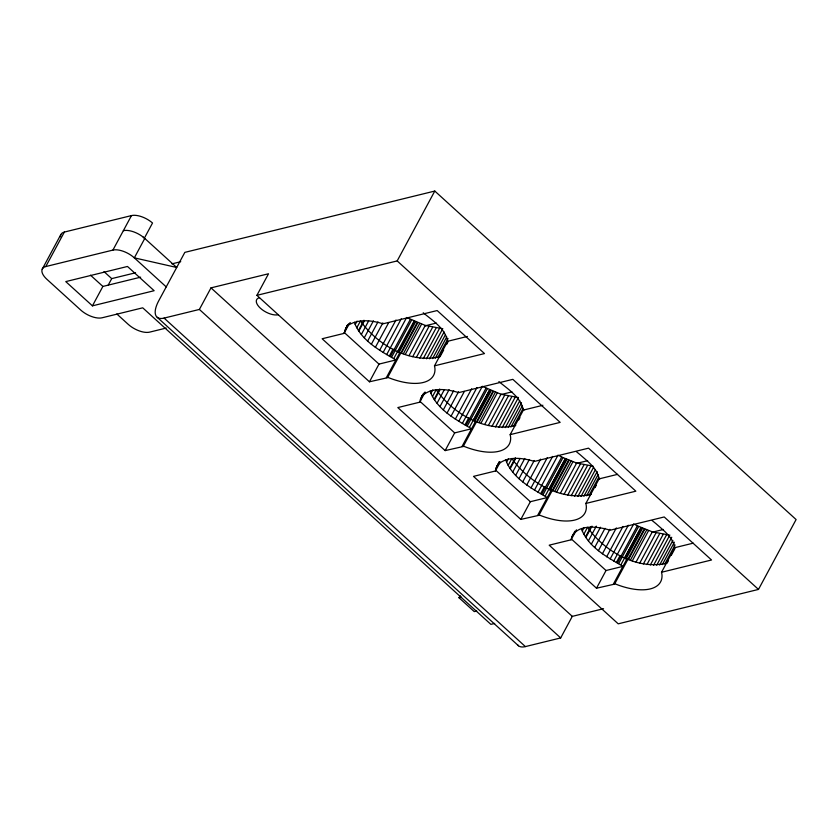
<?xml version="1.0" encoding="UTF-8"?>
<svg xmlns="http://www.w3.org/2000/svg" width="838" height="838" viewBox="0 0 838 838"><rect width="100%" height="100%" fill="white"/><g stroke="black" fill="none" stroke-linecap="round" stroke-linejoin="round"><path stroke-width="1.26" d="M423.221 312.773C432.806 320.724 444.988 328.266 447.712 341.276L434.482 365.839L434.922 368.154A50.531 23.956 28.3 0 1 388.298 377.55L369.453 381.793L322.138 338.762L344.051 333.388L347.361 325.175M498.903 381.583C508.488 389.534 520.67 397.076 523.394 410.075L510.164 434.65L510.604 436.965A50.531 23.956 28.3 0 1 463.98 446.35L445.135 450.603L397.809 407.572L419.733 402.198L422.446 395.096M576.565 451.818L580.263 454.814C587.773 461.623 597.201 468.18 599.086 478.886L585.856 503.449L586.286 505.764A50.531 23.956 28.3 0 1 539.672 515.161L520.827 519.403L473.501 476.382L495.426 470.998L495.918 468.442L499.333 461.665M571.097 539.808C574.994 523.268 597.798 526.295 610.116 530.224L664.209 516.962L711.535 559.994L661.528 572.26L661.968 574.575A50.531 23.956 28.3 0 1 615.343 583.96L596.499 588.213L549.183 545.182L571.097 539.808L576.46 529.857M42.214 269.176L60.786 234.671M494.671 623.43L490.879 624.362L142.722 307.818L102.11 317.78A16.687 7.909 28.3 0 1 80.699 310.029L46.897 279.295A16.687 7.909 28.3 0 1 45.776 266.557L64.358 232.063L131.482 215.586A16.687 7.909 28.3 0 1 151.343 222.028L152.526 223.002L144.398 238.097L176.703 267.469L158.791 300.674A27.822 11.386 -47.7 0 0 164.091 318.094L525.395 646.59L560.685 637.938L572.291 616.37L603.559 608.702M45.776 266.557L112.91 250.091L131.482 215.586M92.431 305.849L154.14 290.713L127.481 266.463L65.762 281.599L92.431 305.849L102.875 286.439L140.658 277.169M108.228 285.098L111.716 278.625L135.557 272.779M144.775 238.442L134.331 257.853L166.217 286.879M164.091 318.094L199.381 309.442L210.987 287.874L268.516 273.764L256.91 295.332L618.214 623.828L758.484 589.418L796.1 519.55L434.796 191.054L184.831 252.374L176.703 267.469L134.331 257.853A16.687 7.909 28.3 0 0 112.91 250.091M344.554 330.832L347.561 325.249M346.691 326.998L348.273 324.254M344.051 333.388L349.415 323.437M345.56 328.527L350.274 322.525M369.453 381.793L378.986 364.101L395.882 359.952C380.557 350.86 362.948 341.799 355.228 324.557L357.082 321.111M356.799 327.784L360.497 320.902C377.351 345.078 410.086 363.901 440.055 356.716L443.669 350.001M358.465 330.476L363.975 320.242M358.842 331.094L364.362 320.86M256.91 295.332L397.181 260.922L434.796 191.054M361.356 334.435L368.678 320.849M364.3 337.777L373.423 320.839M367.641 341.087L377.969 321.897M371.339 344.303L382.872 322.892M375.34 347.414L388.685 322.64M379.614 350.368L395.976 320.001M383.102 352.547L401.266 318.817M386.685 354.6L406.65 317.508L425.285 325.427L441.71 328.527M389.356 355.993L393.064 349.111M390.351 356.506L410.316 319.425M391.65 357.124L411.615 320.032M393.954 358.203L414.045 321.174M398.479 351.688L414.747 321.478M399.307 352.033L415.575 321.834M386.36 377.645L399.579 353.081L400.962 352.735M387.732 377.31L417.23 322.536M401.528 352.976L417.795 322.777M403.403 353.688L419.67 323.478M405.288 354.401L421.545 324.191M409.017 355.637L425.285 325.427M412.715 356.674L428.972 326.474M416.329 357.522L432.597 327.312M419.859 358.161L436.127 327.951M423.274 358.591L439.531 328.381M426.542 358.811L442.799 328.601M429.643 358.811L444.098 331.963M432.565 358.601L445.219 335.106M435.289 358.182L446.738 336.928M437.792 357.554L448.026 338.531M446.675 344.408L447.88 342.166M420.226 399.642L423.232 394.049M421.242 397.327L423.955 393.064M423.756 394.426L424.96 392.194M419.733 402.198L425.096 392.247M445.135 450.603L454.657 432.9L471.553 428.763C456.186 419.775 438.662 410.526 430.9 393.357L432.754 389.921M432.471 396.594L436.179 389.712C453.023 413.888 485.757 432.712 515.726 425.515M434.147 399.286L439.657 389.052M434.524 399.894L440.034 389.66M437.038 403.246L444.36 389.649M439.981 406.587L449.105 389.639M443.312 409.887L453.651 390.707M447.01 413.113L458.554 391.692M451.022 416.224L464.367 391.44M455.296 419.178L471.647 388.811M458.774 421.357L476.937 387.627M462.367 423.41L482.332 386.318L500.967 394.237L517.392 397.338M465.038 424.793L468.735 417.921M466.033 425.316L485.998 388.224M467.321 425.924L487.297 388.842M469.626 427.013L489.602 389.932M473.46 420.194L489.717 389.984M474.161 420.487L490.429 390.288M474.989 420.844L491.257 390.634M462.031 446.455L475.261 421.881L476.644 421.545M463.414 446.12L492.912 391.336M477.21 421.786L493.467 391.576M479.085 422.499L495.352 392.289M480.96 423.2L497.227 393.001M484.699 424.437L500.967 394.237M488.386 425.484L504.654 395.274M492.011 426.322L508.278 396.123M495.541 426.961L511.798 396.762M498.945 427.39L515.213 397.191M502.213 427.61L518.481 397.411M505.324 427.621L519.78 400.763M508.247 427.411L521.498 402.795M510.971 426.982L522.409 405.728M513.464 426.353L523.101 408.452M518.743 419.922L519.948 417.691M495.918 468.442L499.521 461.738M496.924 466.138L499.647 461.864M495.426 470.998L500.181 462.157M520.827 519.403L530.349 501.711L547.245 497.563C531.868 488.575 514.343 479.336 506.592 462.167L508.446 458.721M508.163 465.394L511.871 458.512C528.726 482.636 561.45 501.48 591.419 494.326M509.829 468.086L515.349 457.852M510.216 468.704L515.726 458.47M512.73 472.045L520.042 458.459M515.663 475.387L524.798 458.449M519.005 478.697L529.333 459.507M476.707 610.996L474.245 611.604L459.004 597.735L460.167 595.577M522.703 481.913L534.235 460.502M526.714 485.024L540.657 459.13M530.988 487.978L547.34 457.611M534.466 490.157L552.63 456.427M538.048 492.21L558.024 455.118M540.72 493.603L544.428 486.721M541.715 494.116L561.69 457.035L576.649 463.037L593.084 466.138M543.014 494.734L562.979 457.642M545.318 495.813L565.283 458.732M549.141 488.994L565.409 458.795M549.854 489.298L566.111 459.088M550.681 489.643L566.938 459.444M537.724 515.255L550.954 490.691L552.336 490.345M539.106 514.92L568.593 460.146M552.891 490.586L569.159 460.387M554.777 491.298L571.034 461.089M556.652 492.011L572.92 461.801M560.392 493.247L576.649 463.037M564.079 494.284L580.346 464.084M567.703 495.132L583.96 464.922M571.223 495.771L587.49 465.561M574.638 496.201L590.905 465.991M577.906 496.421L593.566 467.332M581.017 496.421L595.472 469.573M583.939 496.211L597.19 471.595M586.652 495.792L598.102 474.538M589.156 495.164L598.793 477.262M595.032 487.611L596.237 485.37M571.6 537.252L574.941 531.177M596.499 588.213L606.031 570.521L622.927 566.373C607.602 557.27 589.994 548.22 582.274 530.967L584.128 527.531M583.845 534.204L587.543 527.322C604.408 551.456 637.131 570.322 667.1 563.136L668.305 560.894M585.511 536.896L591.02 526.662M585.888 537.504L592.005 526.149M588.402 540.856L596.331 526.149M591.345 544.197L600.469 527.249M594.687 547.497L605.015 528.317M598.384 550.723L609.917 529.302M602.386 553.834L616.339 527.94M606.66 556.788L623.022 526.421M610.148 558.967L628.311 525.237M613.73 561.02L633.696 523.928M616.401 562.403L620.11 555.531M617.397 562.927L637.362 525.835L652.331 531.847L668.755 534.948M618.695 563.534L638.661 526.453M621 564.623L640.965 527.542M624.823 557.804L641.091 527.594M625.525 558.098L641.793 527.898M626.353 558.454L642.62 528.244M613.406 584.065L626.625 559.491L628.008 559.155M614.778 583.73L644.275 528.946M628.573 559.396L644.841 529.187M630.448 560.109L646.716 529.899M632.334 560.811L648.591 530.611M636.063 562.047L652.331 531.847M639.761 563.094L656.018 532.884M643.375 563.932L659.642 533.733M646.905 564.571L663.172 534.372M650.319 565.011L666.577 534.801M653.588 565.221L669.845 535.021M656.688 565.231L671.751 537.263M659.611 565.022L672.862 540.405M662.334 564.592L674.38 542.217M664.838 563.964L675.072 544.951M661.528 572.26L674.758 547.685C672.872 536.99 663.445 530.423 655.945 523.624L652.247 520.628M671.311 555.301L674.925 548.586M422.75 395.295C432.67 386.988 447.272 389.157 458.742 392.613L512.846 379.352L560.172 422.383L510.164 434.65M498.442 464.095C508.352 455.788 522.954 457.957 534.435 461.413L588.538 448.162L635.853 491.183L585.856 503.449M349.079 324.756C359.355 318.775 372.187 320.42 383.071 323.803L437.164 310.552L484.49 353.573L434.482 365.839M523.394 410.075L542.898 405.288M599.086 478.886L617.522 474.36M171.958 263.855L180.746 261.697M166.175 328.067L149.677 332.12A16.687 7.909 28.3 0 1 128.256 324.369L116.838 313.978M424.824 325.888L436.273 323.08M447.712 341.276L467.415 336.436M500.506 394.688L511.955 391.88M576.188 463.498L587.627 460.691M652.027 532.266L663.445 529.459M459.004 597.735L461.539 597.117M674.758 547.685L693.225 543.16M523.373 410.002L524.127 409.897M599.055 478.77L600.249 478.592M558.936 455.6L561.69 457.035M634.617 524.41L637.362 525.835M143.225 237.123L144.398 238.097L143.225 237.123A16.687 7.909 28.3 0 0 123.354 230.68M397.181 260.922L758.484 589.418M397.662 351.332L399.579 353.081M473.334 420.131L475.261 421.881M549.026 488.942L550.954 490.691L549.225 489.025M624.708 557.741L626.625 559.491M344.219 332.487L378.986 364.101M419.89 401.297L454.657 432.9M495.583 470.097L530.349 501.711M571.265 538.907L606.031 570.521M210.987 287.874L572.291 616.37M199.381 309.442L560.685 637.938M157.188 317.277L518.492 645.773M104.006 271.617L111.716 278.625M90.504 275.178L102.875 286.439M581.499 528.705L582.274 530.967M505.817 459.905L506.592 462.167M430.124 391.095L430.9 393.357M354.453 322.284L355.228 324.557M525.395 646.59A27.822 11.386 -47.7 0 1 517.496 644.663M278.31 314.732A13.911 6.589 28.3 0 1 260.461 308.269A13.911 6.589 28.3 0 1 259.539 297.658M60.483 236.819A16.687 7.909 28.3 0 1 64.358 232.063"/></g></svg>
